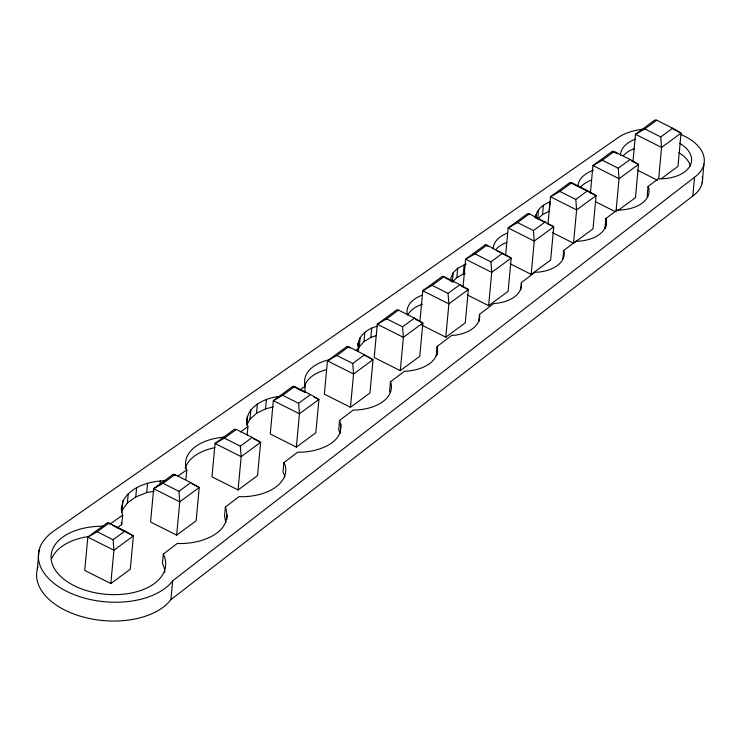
<?xml version="1.0" encoding="UTF-8"?>
<svg xmlns="http://www.w3.org/2000/svg" width="741" height="741" viewBox="0 0 741 741"><rect width="100%" height="100%" fill="white"/><g stroke="black" fill="none" stroke-linecap="round" stroke-linejoin="round"><path stroke-width="1.11" d="M535.863 216.946C536.141 209.277 543.709 204.488 550.1 201.802L549.229 211.194L542.523 214.594L537.688 219.012L538.559 209.62M679.599 143.217A35.651 21.054 5.3 0 1 689.667 166.512A35.651 21.054 5.3 0 1 658.23 178.822L648.042 186.547L648.699 187.982A35.651 21.054 5.3 0 1 618.633 210.101L617.086 210.018L605.851 218.53C609.454 234.591 588.613 241.492 575.896 241.251L563.669 250.514L562.891 258.859M279.477 396.509C264.509 397.546 242.131 408.624 247.92 426.686L247.142 435.032M563.669 250.514L564.244 252.505A35.651 21.054 5.3 0 1 539.383 272.049L535.021 272.243L521.405 282.562C522.794 296.863 505.538 303.032 493.821 303.477L479.455 314.369L479.649 314.971A36.466 21.535 5.3 0 1 454.817 335.247L451.695 335.414L437.134 346.455C440.034 363.803 418.285 371.056 404.475 371.222L390.442 381.865L390.989 383.06A43.543 25.713 5.3 0 1 354.263 410.069L353.3 410.023L339.573 420.425C347.381 443.35 315.629 452.631 298.503 452.205L297.743 452.14L283.905 462.634L283.034 472.026L284.377 474.935A50.277 29.696 5.3 0 1 284.776 477.167M37.356 568.94L39.097 550.146M110.826 583.556L113.91 550.248L113.095 539.754L124.97 531.028L133.389 535.919L130.305 569.227L110.826 583.556L84.724 570.413L87.818 537.105L107.297 522.775L109.066 523.016L124.97 531.028M121.691 512.263L122.997 500.87C131.25 486.346 149.163 481.261 164.854 480.705M117.124 527.824L121.765 524.545L122.636 515.152L121.237 508.91L122.997 500.87M122.126 510.253L127.387 502.972L128.258 493.58M127.387 502.972L135.77 496.942L136.64 487.559M135.77 496.942L146.718 492.58L147.589 483.197M159.973 484.966L160.352 480.798M283.905 462.634L285.248 465.543A50.277 29.696 5.3 0 1 242.844 496.739L239.186 496.544L225.394 507.001C234.508 534.187 197.68 544.774 177.358 543.422L163.344 554.055L162.474 563.438A57.492 33.956 5.3 0 1 164.826 572.358M176.664 535.132L179.748 501.824L178.933 491.329L190.808 482.604L199.227 487.495L196.143 520.803L176.664 535.132L150.562 521.988L153.656 488.68L173.135 474.351L174.904 474.592L190.808 482.604M37.986 566.837A70.247 41.487 5.3 0 0 85.65 617.651A70.247 41.487 5.3 0 0 170.912 599.645L172.653 580.851L694.549 177.229A48.406 28.593 5.3 0 0 680.395 134.325M185.935 479.223L186.806 469.84L186.019 468.127A50.277 29.696 5.3 0 1 224.921 437.097M225.394 507.001L224.523 516.394L225.885 522.47M226.82 519.274L227.209 515.106M238.074 489.958L241.168 456.651L240.343 446.165L252.218 437.431L260.637 442.321L257.553 475.629L238.074 489.958L211.972 476.815L215.066 443.516L234.545 429.187L236.314 429.428L252.218 437.431M246.484 424.917L247.262 416.562M246.901 424.982L249.976 419.156L250.856 409.773M249.976 419.156L256.506 413.33L257.377 403.938M256.506 413.33L265.528 408.865L266.399 399.473M277.097 398.769L277.291 396.685M296.344 447.101L299.438 413.793L298.623 403.299L310.488 394.573L318.917 399.464L315.823 432.772L296.344 447.101L270.252 433.957L273.336 400.649L292.815 386.33L294.585 386.561L310.488 394.573M329.726 359.681A43.543 25.713 5.3 0 0 305.051 385.292L304.838 392.341L292.815 386.33M339.573 420.425L338.702 429.817L340.1 433.466L340.971 424.084M350.456 407.3L353.55 373.992L352.735 363.498L364.6 354.772L373.029 359.663L369.935 392.971L350.456 407.3L324.363 394.156L327.448 360.848L346.927 346.529L348.696 346.76L364.6 354.772M357.866 345.51C358.403 335.284 368.008 328.559 377.178 326.235M358.283 351.679L358.06 343.426M358.236 349.845L359.292 346.881L360.163 337.488M359.292 346.881L363.951 341.629L364.822 332.246M363.951 341.629L370.87 337.424L371.741 328.041M390.442 381.865L389.571 391.248L390.118 392.443M400.288 370.648L403.382 337.34L402.567 326.846L414.432 318.121L422.861 323.011L419.767 356.319L400.288 370.648L374.196 357.505L377.28 324.197L396.759 309.877L398.528 310.108L414.432 318.121M419.897 321.742L422.778 290.741L442.257 276.412L444.026 276.652L459.929 284.655L468.358 289.555L465.265 322.854L445.786 337.183L421.694 325.058M436.264 355.847L437.134 346.455M437.357 354.754L437.644 351.623M445.786 337.183L448.879 303.875L448.055 293.39L459.929 284.655M452.399 281.08L453.177 272.734L457.706 268.196L466.172 264.055M452.306 282.126L456.836 277.588L457.706 268.196M456.836 277.588L463.31 274.031L464.181 264.639M463.069 286.786L465.626 259.22L485.105 244.891L486.874 245.132L511.207 258.035L508.113 291.343L488.634 305.663L467.562 295.057M478.779 321.668L479.455 314.369M488.634 305.663L491.728 272.364L490.913 261.869L502.778 253.144M505.603 255.506L508.159 227.941L527.638 213.612L529.407 213.853L553.731 226.755L550.646 260.063L531.167 274.383L510.086 263.768M520.719 289.87L521.405 282.562M535.66 217.882L535.956 214.751M531.167 274.383L534.252 241.084L533.437 230.59L545.311 221.865M542.523 214.594L543.394 205.201M547.951 224.347L550.507 196.791L569.986 182.462L571.756 182.703L587.659 190.706L596.088 195.605L592.995 228.904L573.515 243.233L552.443 232.618M573.515 243.233L576.609 209.925L575.794 199.44L587.659 190.706M590.392 193.132L592.948 165.576L612.427 151.247L614.196 151.488L630.1 159.491L638.529 164.391L635.435 197.69L617.818 210.657M604.98 227.922L605.851 218.53M605.656 228.321L606.425 219.975M615.956 212.019L619.05 178.711L618.235 168.226L630.1 159.491M632.925 161.853L635.482 134.297L654.961 119.968L656.73 120.209L672.633 128.212L681.053 133.102L677.969 166.41L661.268 178.692M648.042 186.547L647.171 195.93L647.829 197.365M658.703 178.442L661.574 147.431L660.759 136.946L672.633 128.212M170.912 599.645L692.807 196.022L694.549 177.229M702.209 182.832L703.95 164.048M453.177 272.734L450.889 277.94L450.963 281.135M112.299 525.295L133.389 535.919L113.91 550.248L87.818 537.105L97.191 531.751L109.066 523.016M192.132 483.919L199.227 487.495L179.748 501.824L153.656 488.68L163.029 483.327L174.904 474.592M253.542 438.755L260.637 442.321L241.168 456.651L215.066 443.516L224.44 438.153L236.314 429.428M313.814 396.898L318.917 399.464L299.438 413.793L273.336 400.649L282.719 395.296L294.585 386.561M367.934 357.097L373.029 359.663L353.55 373.992L327.448 360.848L336.831 355.495L348.696 346.76M418.785 320.964L422.861 323.011L403.382 337.34L377.28 324.197L386.663 318.843L398.528 310.108M461.254 285.98L468.358 289.555L448.879 303.875L422.778 290.741L432.151 285.378L444.026 276.652M496.109 250.43L511.207 258.035L491.728 272.364L465.626 259.22L475.009 253.867L486.874 245.132M548.636 224.19L553.731 226.755L534.252 241.084L508.159 227.941L517.533 222.587L529.407 213.853M570.987 182.962L596.088 195.605L576.609 209.925L550.507 196.791L559.89 191.428L571.756 182.703M631.434 160.816L638.529 164.391L619.05 178.711L592.948 165.576L602.331 160.213L614.196 151.488M676.978 131.055L681.053 133.102L661.574 147.431L635.482 134.297L644.855 128.934L656.73 120.209M109.64 524.332L122.636 515.152M177.868 476.157L186.806 469.84M240.492 431.929L247.92 426.686M299.846 390.016L305.412 386.08M355.773 350.521L358.57 348.548M370.87 337.424L376.308 335.627M463.31 274.031L465.302 273.448M265.528 408.865L273.151 406.911M146.718 492.58L154.165 491.181M672.958 129.027L675.959 130.536M644.855 128.934L660.759 136.946M612.427 151.247L617.429 153.767M637.408 170.124L657.48 180.23M602.331 160.213L618.235 168.226M595.884 201.913L614.956 211.509M559.89 191.428L575.794 199.44M534.632 217.141L545.635 222.68M517.533 222.587L533.437 230.59M485.105 244.891L488.106 246.401M475.009 253.867L490.913 261.869M445.258 277.921L453.26 281.95M432.151 285.378L448.055 293.39M415.766 319.436L417.767 320.445M386.663 318.843L402.567 326.846M346.927 346.529L349.928 348.038M364.933 355.587L366.934 356.597M336.831 355.495L352.735 363.498M282.719 395.296L298.623 403.299M224.44 438.153L240.343 446.165M173.135 474.351L175.135 475.361M163.029 483.327L178.933 491.329M97.191 531.751L113.095 539.754M407.346 314.101L407.05 313.147A36.466 21.535 5.3 0 1 422.222 295.205M121.302 522.461L121.765 524.545M702.329 176.414A48.406 28.593 5.3 0 1 692.807 196.022M642.679 129.267A48.406 28.593 5.3 0 0 617.549 138.002L53.519 531.26A70.247 41.487 5.3 0 0 72.368 593.939A70.247 41.487 5.3 0 0 172.653 580.851M577.971 186.482A35.651 21.054 5.3 0 1 593.365 170.291M493.173 248.92A35.651 21.054 5.3 0 1 507.474 233.063M163.344 554.055A57.492 33.956 5.3 0 1 120.968 594.402A57.492 33.956 5.3 0 1 51.74 562.243A57.492 33.956 5.3 0 1 103.407 526.212M620.495 155.666A35.651 21.054 5.3 0 1 635.333 139.206M623.357 155.675A35.651 21.054 5.3 0 1 634.463 148.598M678.728 152.609A35.651 21.054 5.3 0 1 690.334 166.003M580.231 187.668A35.651 21.054 5.3 0 1 590.633 180.378M496.34 248.985A35.651 21.054 5.3 0 1 506.603 242.446M407.624 315.175A36.466 21.535 5.3 0 1 422.472 304.208M304.634 385.765A43.543 25.713 5.3 0 1 326.596 369.611M185.222 468.655A50.277 29.696 5.3 0 1 214.964 447.675M51.759 558.529A57.492 33.956 5.3 0 1 89.013 536.475"/></g></svg>
